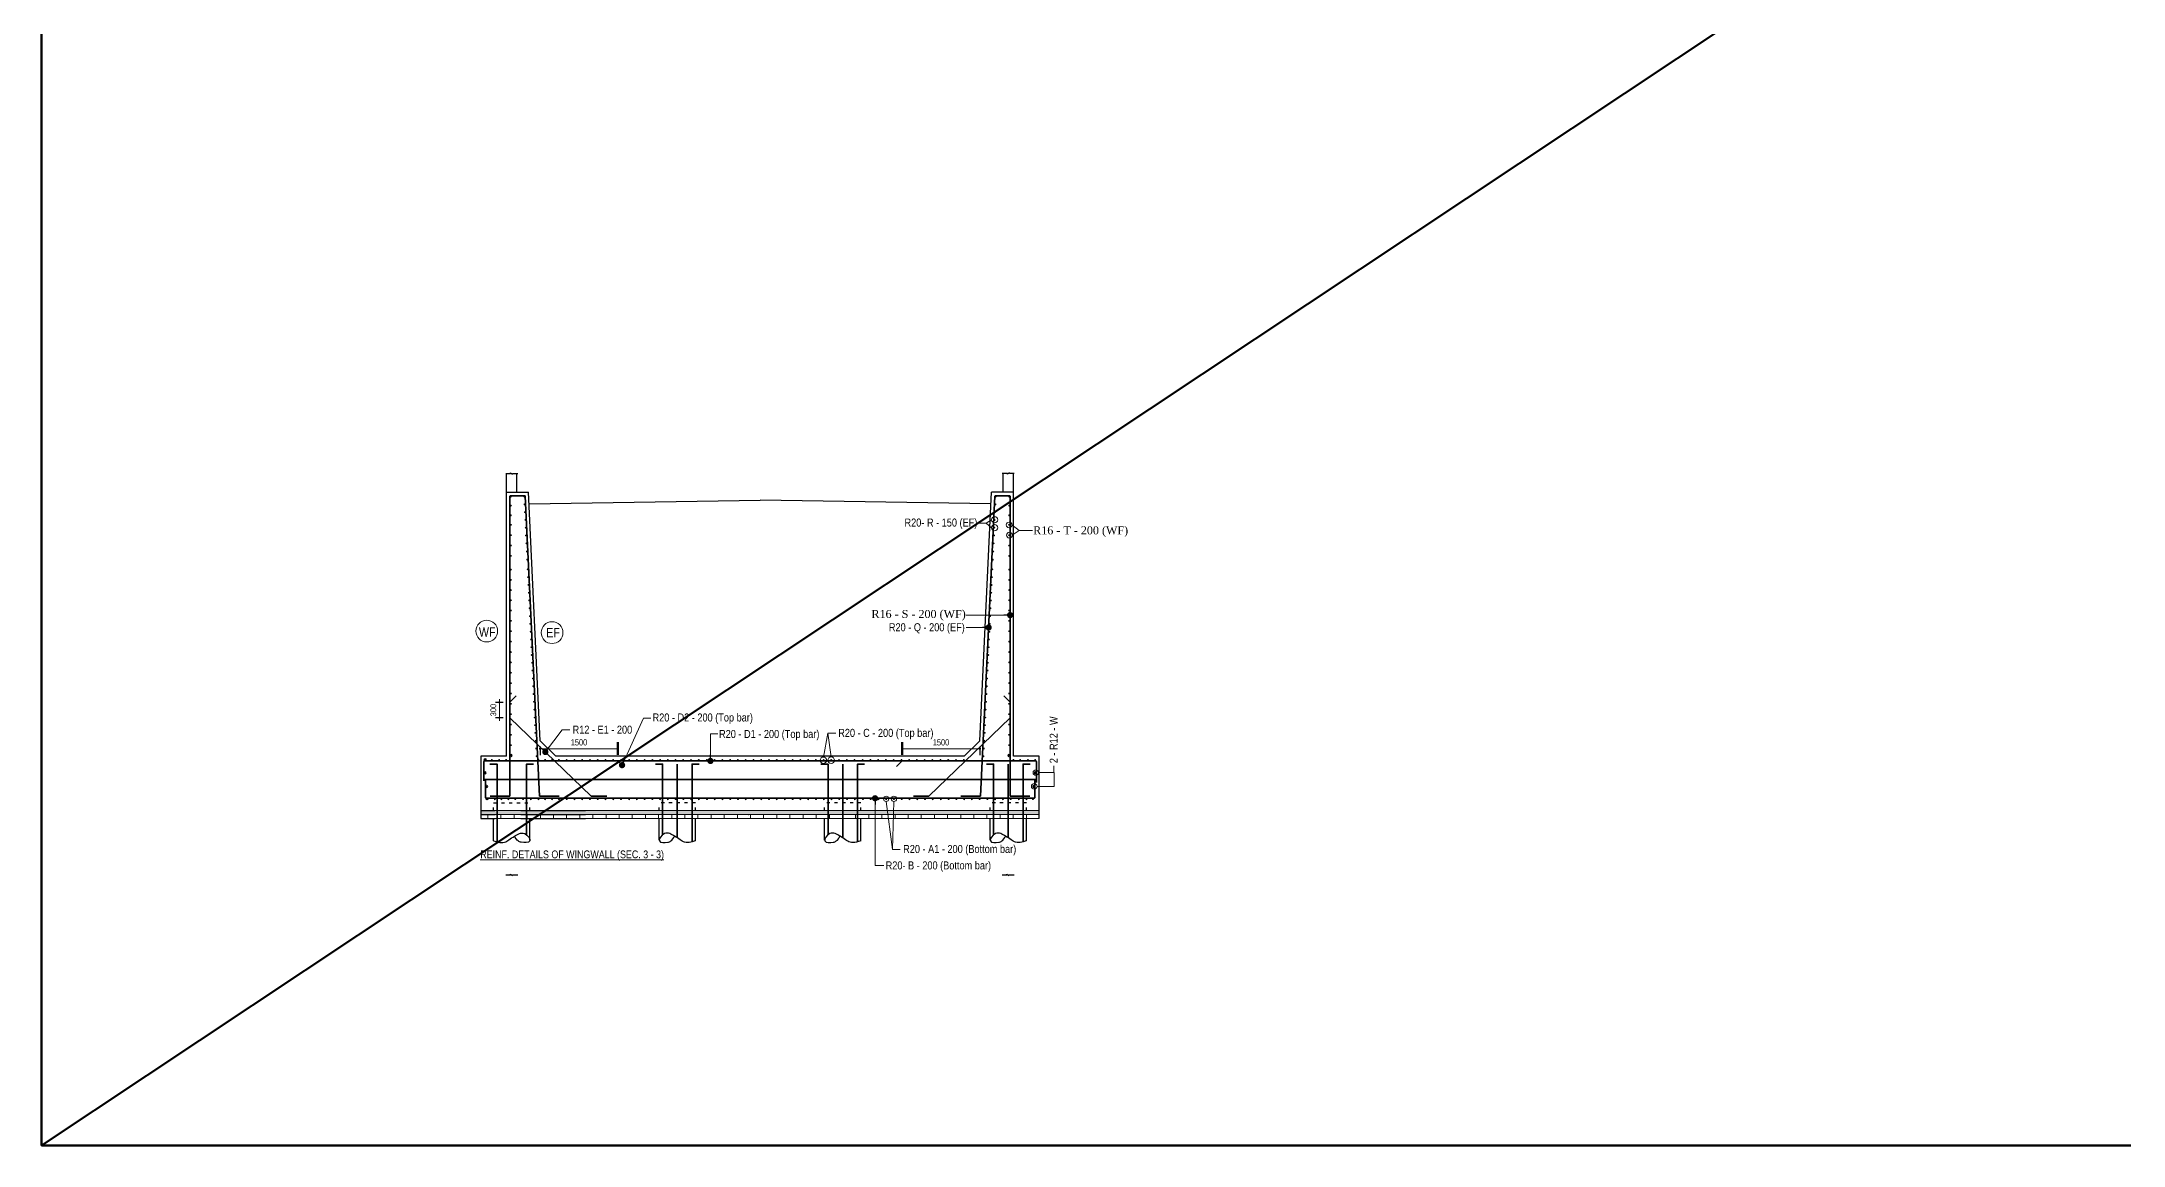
# Model space of a CAD drawing. Header units: millimetres. Extents: x -44822 to 222670, y -173707 to 25116.
# Drawn here: x 13682 to 53933, y -173707 to -152372 of the extents above; entities that cross this region are included whole.
import ezdxf

# ---------------------------------------------------------------- set-up
doc = ezdxf.new("R2010")
doc.units = ezdxf.units.MM
doc.header["$LTSCALE"] = 5
doc.header["$PDMODE"] = 2
doc.linetypes.add('ACAD_ISO03W100', pattern=[30, 12, -18])
for name, color, linetype in [('Abutment W Line', 200, 'Continuous'), ('Pile', 11, 'Continuous'), ('Ralling', 6, 'Continuous'), ('SEC', 25, 'Continuous')]:
    doc.layers.add(name, color=color, linetype=linetype)
for name, color, linetype, lineweight in [('Ber', 12, 'Continuous', 35), ('Dimision', 4, 'Continuous', 13), ('hatch', 7, 'Continuous', 0), ('Text', 7, 'Continuous', 0)]:
    doc.layers.add(name, color=color, linetype=linetype, lineweight=lineweight)
doc.styles.get("Standard").update_dxf_attribs({"font": 'ARIALN.TTF'})
doc.dimstyles.new('ISO-25', dxfattribs={"dimtxt": 75, "dimasz": 45, "dimexe": 125, "dimexo": 75.625, "dimgap": 60, "dimtad": 1, "dimdec": 0, "dimtxsty": 'Standard', "dimblk": 'DOT', "dimcen": 52.5, "dimclrd": 256, "dimclre": 256, "dimclrt": 256, "dimadec": 0, "dimazin": 0, "dimtfac": 1, "dimtdec": 0, "dimtix": 1, "dimtmove": 0, "dimatfit": 3, "dimldrblk": 'DOT', "dimfxl": 1, "dimlwd": -1, "dimarcsym": 0})
doc.dimstyles.new('ISO-75', dxfattribs={"dimtxt": 75, "dimasz": 1, "dimexe": 75, "dimexo": 75, "dimgap": 60, "dimtad": 1, "dimdec": 0, "dimtxsty": 'Standard', "dimblk": 'D_TIC', "dimcen": 52.5, "dimclrd": 256, "dimclre": 256, "dimclrt": 256, "dimadec": 0, "dimazin": 0, "dimtfac": 1, "dimtdec": 0, "dimtix": 1, "dimtmove": 0, "dimatfit": 3, "dimldrblk": 'DOT', "dimfxl": 75, "dimfxlon": 1, "dimlwd": -1, "dimarcsym": 0})

# ---------------------------------------------------------------- blocks, each defined once
blk = doc.blocks.new('D_TIC')
at = {"layer": 'Dimision', "ltscale": 5}
for p, q in [((-60, 0), (60, 0)), ((0, 60), (0, -60))]:
    blk.add_line(p, q, dxfattribs=at)
at = {"layer": 'Dimision', "ltscale": 5, "const_width": 20}
blk.add_lwpolyline([(-10, 0, 1), (10, 0, 1)], format="xyb", close=True, dxfattribs=at)
blk = doc.blocks.new('*D205')
at = {"layer": 'Defpoints', "color": 0, "lineweight": 50, "ltscale": 5, "transparency": 16777216}
for p in [(22532, -165143), (22737, -165143), (22737, -165443)]:
    blk.add_point(p, dxfattribs=at)
at = {"layer": 'Dimision', "lineweight": -2, "ltscale": 5, "transparency": 16777216}
for p, q in [((22607, -165143), (22457, -165143)), ((22607, -165443), (22457, -165443))]:
    blk.add_line(p, q, dxfattribs=at)
at = {"layer": 'Dimision', "ltscale": 5, "transparency": 16777216}
for p, q in [((22532, -165142), (22532, -165141)), ((22532, -165443), (22532, -165143)), ((22532, -165444), (22532, -165445))]:
    blk.add_line(p, q, dxfattribs=at)
for p, rotation in [((22532, -165143), 270), ((22532, -165443), 90)]:
    blk.add_blockref('D_TIC', p, dxfattribs=dict(at, rotation=rotation))
at = {"layer": 'Dimision', "ltscale": 5, "transparency": 16777216, "insert": (22416, -165293), "char_height": 110, "attachment_point": 5, "rotation": 90}
blk.add_mtext('300', dxfattribs=at)
blk = doc.blocks.new('_Dot')
at = {"color": 0, "linetype": 'ByBlock', "lineweight": -2}
blk.add_line((-0.5, 0), (-1, 0), dxfattribs=at)
at = {"color": 0, "linetype": 'ByBlock', "const_width": 0.5}
blk.add_lwpolyline([(-0.25, 0, 1), (0.25, 0, 1)], format="xyb", close=True, dxfattribs=at)
blk = doc.blocks.new('*D207')
at = {"layer": 'Defpoints', "color": 0, "lineweight": 50, "transparency": 16777216}
for p in [(23322, -165886), (24822, -166039), (24822, -166276)]:
    blk.add_point(p, dxfattribs=at)
at = {"layer": 'Dimision', "lineweight": -2, "transparency": 16777216}
for p, q in [((23322, -165994), (23322, -166164)), ((24822, -166084), (24822, -165914))]:
    blk.add_line(p, q, dxfattribs=at)
at = {"layer": 'Dimision', "transparency": 16777216}
blk.add_line((23367, -166039), (24777, -166039), dxfattribs=at)
at = {"layer": 'Dimision', "transparency": 16777216, "xscale": 45, "yscale": 45, "zscale": 45, "rotation": 180}
blk.add_blockref('_Dot', (23322, -166039), dxfattribs=at)
at = {"layer": 'Dimision', "transparency": 16777216, "xscale": 45, "yscale": 45, "zscale": 45}
blk.add_blockref('_Dot', (24822, -166039), dxfattribs=at)
at = {"layer": 'Dimision', "lineweight": 50, "transparency": 16777216, "insert": (24072, -165917), "char_height": 120, "attachment_point": 5}
blk.add_mtext('1500', dxfattribs=at)
blk = doc.blocks.new('*D206')
at = {"layer": 'Defpoints', "color": 0, "lineweight": 50, "transparency": 16777216}
for p in [(30322, -166039), (31822, -165886), (30322, -166276)]:
    blk.add_point(p, dxfattribs=at)
at = {"layer": 'Dimision', "lineweight": -2, "transparency": 16777216}
for p, q in [((30322, -166084), (30322, -165914)), ((31822, -165994), (31822, -166164))]:
    blk.add_line(p, q, dxfattribs=at)
at = {"layer": 'Dimision', "transparency": 16777216}
blk.add_line((31777, -166039), (30367, -166039), dxfattribs=at)
at = {"layer": 'Dimision', "transparency": 16777216, "xscale": 45, "yscale": 45, "zscale": 45, "rotation": 180}
blk.add_blockref('_Dot', (30322, -166039), dxfattribs=at)
at = {"layer": 'Dimision', "transparency": 16777216, "xscale": 45, "yscale": 45, "zscale": 45}
blk.add_blockref('_Dot', (31822, -166039), dxfattribs=at)
at = {"layer": 'Dimision', "lineweight": 50, "transparency": 16777216, "insert": (31072, -165917), "char_height": 120, "attachment_point": 5}
blk.add_mtext('1500', dxfattribs=at)

msp = doc.modelspace()

# ---------------------------------------------------------------- hatches: boundary and pattern name
at = {"layer": 'Ber'}
for points in [[(22736.9, -161166.7, 1), (22774.4, -161166.7, 1)], [(22736.9, -161340.5, 1), (22774.4, -161340.5, 1)], [(22995.9, -161166.7, 1), (23033.4, -161166.7, 1)], [(22999.1, -161316.7, 1), (23036.6, -161316.7, 1)], [(32145.2, -161316.7, -1), (32107.7, -161316.7, -1)], [(32148.4, -161166.7, -1), (32110.9, -161166.7, -1)], [(32407.4, -161166.7, -1), (32369.9, -161166.7, -1)], [(32407.4, -161340.5, -1), (32369.9, -161340.5, -1)], [(22736.9, -161528, 1), (22774.4, -161528, 1)], [(22736.9, -161712.3, 1), (22774.4, -161712.3, 1)], [(23007.9, -161466.7, 1), (23045.4, -161466.7, 1)], [(23016.6, -161617.4, 1), (23054.1, -161617.4, 1)], [(23023.5, -161767.4, 1), (23061, -161767.4, 1)], [(32120.8, -161767.4, -1), (32083.3, -161767.4, -1)], [(32127.7, -161617.4, -1), (32090.2, -161617.4, -1)], [(32136.5, -161466.7, -1), (32099, -161466.7, -1)], [(32407.4, -161528, -1), (32369.9, -161528, -1)], [(32407.4, -161712.3, -1), (32369.9, -161712.3, -1)], [(22736.9, -161912.3, 1), (22774.4, -161912.3, 1)], [(22736.9, -162112.3, 1), (22774.4, -162112.3, 1)], [(23027.7, -161916.7, 1), (23065.2, -161916.7, 1)], [(23036.3, -162068.9, 1), (23073.8, -162068.9, 1)], [(23044.3, -162226.8, 1), (23081.8, -162226.8, 1)], [(32100.1, -162226.8, -1), (32062.6, -162226.8, -1)], [(32108, -162068.9, -1), (32070.5, -162068.9, -1)], [(32116.6, -161916.7, -1), (32079.1, -161916.7, -1)], [(32407.4, -161912.3, -1), (32369.9, -161912.3, -1)], [(32407.4, -162112.3, -1), (32369.9, -162112.3, -1)], [(22736.7, -162576.6, 1), (22774.2, -162576.6, 1)], [(22736.9, -162312.3, 1), (22774.4, -162312.3, 1)], [(23050.4, -162384.7, 1), (23087.9, -162384.7, 1)], [(23061.4, -162572.2, 1), (23098.9, -162572.2, 1)], [(32082.9, -162572.2, -1), (32045.4, -162572.2, -1)], [(32093.9, -162384.7, -1), (32056.4, -162384.7, -1)], [(32407.4, -162312.3, -1), (32369.9, -162312.3, -1)], [(32407.6, -162576.6, -1), (32370.1, -162576.6, -1)], [(22736.7, -162776.4, 1), (22774.2, -162776.4, 1)], [(22736.7, -162973.1, 1), (22774.2, -162973.1, 1)], [(23068.5, -162722.8, 1), (23106, -162722.8, 1)], [(23075.2, -162874.2, 1), (23112.7, -162874.2, 1)], [(23082.3, -163024.8, 1), (23119.8, -163024.8, 1)], [(32062, -163024.8, -1), (32024.5, -163024.8, -1)], [(32069.1, -162874.2, -1), (32031.6, -162874.2, -1)], [(32075.8, -162722.8, -1), (32038.3, -162722.8, -1)], [(32407.6, -162776.4, -1), (32370.1, -162776.4, -1)], [(32407.6, -162973.1, -1), (32370.1, -162973.1, -1)], [(22736.7, -163169.8, 1), (22774.2, -163169.8, 1)], [(22736.7, -163368.2, 1), (22774.2, -163368.2, 1)], [(23089.1, -163173.6, 1), (23126.6, -163173.6, 1)], [(23097.7, -163324.2, 1), (23135.2, -163324.2, 1)], [(32046.6, -163324.2, -1), (32009.1, -163324.2, -1)], [(32055.3, -163173.6, -1), (32017.8, -163173.6, -1)], [(32407.6, -163169.8, -1), (32370.1, -163169.8, -1)], [(32407.6, -163368.2, -1), (32370.1, -163368.2, -1)], [(22736.7, -163568.2, 1), (22774.2, -163568.2, 1)], [(22736.7, -163768.2, 1), (22774.2, -163768.2, 1)], [(23104.8, -163476.6, 1), (23142.3, -163476.6, 1)], [(23111, -163626.6, 1), (23148.5, -163626.6, 1)], [(23118.3, -163778.8, 1), (23155.8, -163778.8, 1)], [(32026, -163778.8, -1), (31988.5, -163778.8, -1)], [(32033.3, -163626.6, -1), (31995.8, -163626.6, -1)], [(32039.5, -163476.6, -1), (32002, -163476.6, -1)], [(32407.6, -163568.2, -1), (32370.1, -163568.2, -1)], [(32407.6, -163768.2, -1), (32370.1, -163768.2, -1)], [(22736.7, -163968.2, 1), (22774.2, -163968.2, 1)], [(22736.7, -164171.5, 1), (22774.2, -164171.5, 1)], [(23126.7, -163928.8, 1), (23164.2, -163928.8, 1)], [(23132.3, -164077.4, 1), (23169.8, -164077.4, 1)], [(23138.9, -164227.4, 1), (23176.4, -164227.4, 1)], [(32005.4, -164227.4, -1), (31967.9, -164227.4, -1)], [(32012, -164077.4, -1), (31974.5, -164077.4, -1)], [(32017.7, -163928.8, -1), (31980.2, -163928.8, -1)], [(32407.6, -163968.2, -1), (32370.1, -163968.2, -1)], [(32407.6, -164171.5, -1), (32370.1, -164171.5, -1)], [(22736.7, -164371.5, 1), (22774.2, -164371.5, 1)], [(22736.7, -164571.5, 1), (22774.2, -164571.5, 1)], [(23148.2, -164378.6, 1), (23185.7, -164378.6, 1)], [(23153, -164528.6, 1), (23190.5, -164528.6, 1)], [(31991.4, -164528.6, -1), (31953.9, -164528.6, -1)], [(31996.1, -164378.6, -1), (31958.6, -164378.6, -1)], [(32407.6, -164371.5, -1), (32370.1, -164371.5, -1)], [(32407.6, -164571.5, -1), (32370.1, -164571.5, -1)], [(22736.7, -164771.5, 1), (22774.2, -164771.5, 1)], [(22736.7, -164971.5, 1), (22774.2, -164971.5, 1)], [(23162.9, -164681.3, 1), (23200.4, -164681.3, 1)], [(23168.2, -164831.3, 1), (23205.7, -164831.3, 1)], [(23174.2, -164982.9, 1), (23211.7, -164982.9, 1)], [(31970.2, -164982.9, -1), (31932.7, -164982.9, -1)], [(31976.1, -164831.3, -1), (31938.6, -164831.3, -1)], [(31981.4, -164681.3, -1), (31943.9, -164681.3, -1)], [(32407.6, -164771.5, -1), (32370.1, -164771.5, -1)], [(32407.6, -164971.5, -1), (32370.1, -164971.5, -1)], [(22736.7, -165171.5, 1), (22774.2, -165171.5, 1)], [(22736.7, -165371.5, 1), (22774.2, -165371.5, 1)], [(23183.3, -165132.9, 1), (23220.8, -165132.9, 1)], [(23190.2, -165284.9, 1), (23227.7, -165284.9, 1)], [(23196.5, -165434.9, 1), (23234, -165434.9, 1)], [(31947.8, -165434.9, -1), (31910.3, -165434.9, -1)], [(31954.1, -165284.9, -1), (31916.6, -165284.9, -1)], [(31961.1, -165132.9, -1), (31923.6, -165132.9, -1)], [(32407.6, -165171.5, -1), (32370.1, -165171.5, -1)], [(32407.6, -165371.5, -1), (32370.1, -165371.5, -1)], [(22736.7, -165571.5, 1), (22774.2, -165571.5, 1)], [(22736.7, -165771.5, 1), (22774.2, -165771.5, 1)], [(23204.3, -165583.5, 1), (23241.8, -165583.5, 1)], [(23209.1, -165733.5, 1), (23246.6, -165733.5, 1)], [(31935.2, -165733.5, -1), (31897.7, -165733.5, -1)], [(31940, -165583.5, -1), (31902.5, -165583.5, -1)], [(32407.6, -165571.5, -1), (32370.1, -165571.5, -1)], [(32407.6, -165771.5, -1), (32370.1, -165771.5, -1)], [(22241, -166256.8, 1), (22278.5, -166256.8, 1)], [(22368.2, -166256.8, 1), (22405.7, -166256.8, 1)], [(22508.4, -166256.8, 1), (22545.9, -166256.8, 1)], [(22643.2, -166256.8, 1), (22680.7, -166256.8, 1)], [(22736.7, -165971.5, 1), (22774.2, -165971.5, 1)], [(22736.7, -166171.5, 1), (22774.2, -166171.5, 1)], [(23219.1, -165885.1, 1), (23256.6, -165885.1, 1)], [(23225.2, -166035.1, 1), (23262.7, -166035.1, 1)], [(23232.5, -166184.5, 1), (23270, -166184.5, 1)], [(23270.1, -166256.8, 1), (23307.6, -166256.8, 1)], [(23397.4, -166256.8, 1), (23434.9, -166256.8, 1)], [(23532.7, -166256.8, 1), (23570.2, -166256.8, 1)], [(23665.5, -166256.8, 1), (23703, -166256.8, 1)], [(23815.5, -166256.8, 1), (23853, -166256.8, 1)], [(23965.5, -166256.8, 1), (24003, -166256.8, 1)], [(24115.3, -166256.8, 1), (24152.8, -166256.8, 1)], [(24265.3, -166256.8, 1), (24302.8, -166256.8, 1)], [(24415.3, -166256.8, 1), (24452.8, -166256.8, 1)], [(24565.3, -166256.8, 1), (24602.8, -166256.8, 1)], [(24715.3, -166256.8, 1), (24752.8, -166256.8, 1)], [(24865.3, -166256.8, 1), (24902.8, -166256.8, 1)], [(25022.3, -166256.8, 1), (25059.8, -166256.8, 1)], [(25172.3, -166256.8, 1), (25209.8, -166256.8, 1)], [(25322.3, -166256.8, 1), (25359.8, -166256.8, 1)], [(25472.3, -166256.8, 1), (25509.8, -166256.8, 1)], [(25622.3, -166256.8, 1), (25659.8, -166256.8, 1)], [(25772.3, -166256.8, 1), (25809.8, -166256.8, 1)], [(25918.7, -166256.8, 1), (25956.2, -166256.8, 1)], [(26068.7, -166256.8, 1), (26106.2, -166256.8, 1)], [(26218.7, -166256.8, 1), (26256.2, -166256.8, 1)], [(26368.7, -166256.8, 1), (26406.2, -166256.8, 1)], [(26525.7, -166256.8, 1), (26563.2, -166256.8, 1)], [(26675.7, -166256.8, 1), (26713.2, -166256.8, 1)], [(26825.7, -166256.8, 1), (26863.2, -166256.8, 1)], [(26975.7, -166256.8, 1), (27013.2, -166256.8, 1)], [(27125.7, -166256.8, 1), (27163.2, -166256.8, 1)], [(27275.7, -166256.8, 1), (27313.2, -166256.8, 1)], [(27426.8, -166256.8, 1), (27464.3, -166256.8, 1)], [(27576.8, -166256.8, 1), (27614.3, -166256.8, 1)], [(27726.8, -166256.8, 1), (27764.3, -166256.8, 1)], [(27876.8, -166256.8, 1), (27914.3, -166256.8, 1)], [(28033.8, -166256.8, 1), (28071.3, -166256.8, 1)], [(28183.8, -166256.8, 1), (28221.3, -166256.8, 1)], [(28333.8, -166256.8, 1), (28371.3, -166256.8, 1)], [(28483.8, -166256.8, 1), (28521.3, -166256.8, 1)], [(28633.8, -166256.8, 1), (28671.3, -166256.8, 1)], [(28783.8, -166256.8, 1), (28821.3, -166256.8, 1)], [(28931.1, -166256.8, 1), (28968.6, -166256.8, 1)], [(29081.1, -166256.8, 1), (29118.6, -166256.8, 1)], [(29231.1, -166256.8, 1), (29268.6, -166256.8, 1)], [(29381.1, -166256.8, 1), (29418.6, -166256.8, 1)], [(29538, -166256.8, 1), (29575.5, -166256.8, 1)], [(29688, -166256.8, 1), (29725.5, -166256.8, 1)], [(29838, -166256.8, 1), (29875.5, -166256.8, 1)], [(29988, -166256.8, 1), (30025.5, -166256.8, 1)], [(30138, -166256.8, 1), (30175.5, -166256.8, 1)], [(30288, -166256.8, 1), (30325.5, -166256.8, 1)], [(30436.2, -166256.8, 1), (30473.7, -166256.8, 1)], [(30586.2, -166256.8, 1), (30623.7, -166256.8, 1)], [(30736.2, -166256.8, 1), (30773.7, -166256.8, 1)], [(30886.2, -166256.8, 1), (30923.7, -166256.8, 1)], [(31043.2, -166256.8, 1), (31080.7, -166256.8, 1)], [(31193.2, -166256.8, 1), (31230.7, -166256.8, 1)], [(31343.2, -166256.8, 1), (31380.7, -166256.8, 1)], [(31493.2, -166256.8, 1), (31530.7, -166256.8, 1)], [(31911.8, -166184.5, -1), (31874.3, -166184.5, -1)], [(31919.2, -166035.1, -1), (31881.7, -166035.1, -1)], [(31925.2, -165885.1, -1), (31887.7, -165885.1, -1)], [(32407.6, -165971.5, -1), (32370.1, -165971.5, -1)], [(32407.6, -166171.5, -1), (32370.1, -166171.5, -1)], [(32452.8, -166256.8, 1), (32490.3, -166256.8, 1)], [(32584.5, -166256.8, 1), (32622, -166256.8, 1)], [(32734, -166256.8, 1), (32771.5, -166256.8, 1)], [(32875.1, -166256.8, 1), (32912.6, -166256.8, 1)], [(22271.5, -166503.8, -1), (22234, -166503.8, -1)], [(32880.3, -166503.8, 1), (32917.8, -166503.8, 1)], [(22300.7, -166768.4, -1), (22263.2, -166768.4, -1)], [(22263.7, -167016.2, 1), (22301.2, -167016.2, 1)], [(22286, -167016.2, 1), (22323.5, -167016.2, 1)], [(22425.7, -167016.2, 1), (22463.2, -167016.2, 1)], [(22553, -167016.2, 1), (22590.5, -167016.2, 1)], [(22688.3, -167016.2, 1), (22725.8, -167016.2, 1)], [(22821.1, -167016.2, 1), (22858.6, -167016.2, 1)], [(22971.1, -167016.2, 1), (23008.6, -167016.2, 1)], [(23121.1, -167016.2, 1), (23158.6, -167016.2, 1)], [(23270.1, -167016.2, 1), (23307.6, -167016.2, 1)], [(23397.4, -167016.2, 1), (23434.9, -167016.2, 1)], [(23532.7, -167016.2, 1), (23570.2, -167016.2, 1)], [(23665.5, -167016.2, 1), (23703, -167016.2, 1)], [(23815.5, -167016.2, 1), (23853, -167016.2, 1)], [(23965.5, -167016.2, 1), (24003, -167016.2, 1)], [(24115.3, -167016.2, 1), (24152.8, -167016.2, 1)], [(24265.3, -167016.2, 1), (24302.8, -167016.2, 1)], [(24415.3, -167016.2, 1), (24452.8, -167016.2, 1)], [(24565.3, -167016.2, 1), (24602.8, -167016.2, 1)], [(24715.3, -167016.2, 1), (24752.8, -167016.2, 1)], [(24865.3, -167016.2, 1), (24902.8, -167016.2, 1)], [(25022.3, -167016.2, 1), (25059.8, -167016.2, 1)], [(25172.3, -167016.2, 1), (25209.8, -167016.2, 1)], [(25322.3, -167016.2, 1), (25359.8, -167016.2, 1)], [(25472.3, -167016.2, 1), (25509.8, -167016.2, 1)], [(25621.4, -167016.2, 1), (25658.9, -167016.2, 1)], [(25771.4, -167016.2, 1), (25808.9, -167016.2, 1)], [(25921.4, -167016.2, 1), (25958.9, -167016.2, 1)], [(26071.4, -167016.2, 1), (26108.9, -167016.2, 1)], [(26221.4, -167016.2, 1), (26258.9, -167016.2, 1)], [(26371.4, -167016.2, 1), (26408.9, -167016.2, 1)], [(26528.4, -167016.2, 1), (26565.9, -167016.2, 1)], [(26678.4, -167016.2, 1), (26715.9, -167016.2, 1)], [(26828.4, -167016.2, 1), (26865.9, -167016.2, 1)], [(26978.4, -167016.2, 1), (27015.9, -167016.2, 1)], [(27127.4, -167016.2, 1), (27164.9, -167016.2, 1)], [(27277.4, -167016.2, 1), (27314.9, -167016.2, 1)], [(27427.4, -167016.2, 1), (27464.9, -167016.2, 1)], [(27577.4, -167016.2, 1), (27614.9, -167016.2, 1)], [(27727.4, -167016.2, 1), (27764.9, -167016.2, 1)], [(27877.4, -167016.2, 1), (27914.9, -167016.2, 1)], [(28034.3, -167016.2, 1), (28071.8, -167016.2, 1)], [(28184.3, -167016.2, 1), (28221.8, -167016.2, 1)], [(28334.3, -167016.2, 1), (28371.8, -167016.2, 1)], [(28484.3, -167016.2, 1), (28521.8, -167016.2, 1)], [(28636.4, -167016.2, 1), (28673.9, -167016.2, 1)], [(28786.4, -167016.2, 1), (28823.9, -167016.2, 1)], [(28936.4, -167016.2, 1), (28973.9, -167016.2, 1)], [(29086.4, -167016.2, 1), (29123.9, -167016.2, 1)], [(29236.4, -167016.2, 1), (29273.9, -167016.2, 1)], [(29386.4, -167016.2, 1), (29423.9, -167016.2, 1)], [(29543.4, -167016.2, 1), (29580.9, -167016.2, 1)], [(29693.4, -167016.2, 1), (29730.9, -167016.2, 1)], [(29843.4, -167016.2, 1), (29880.9, -167016.2, 1)], [(29993.4, -167016.2, 1), (30030.9, -167016.2, 1)], [(30143.3, -167016.2, 1), (30180.8, -167016.2, 1)], [(30293.3, -167016.2, 1), (30330.8, -167016.2, 1)], [(30443.3, -167016.2, 1), (30480.8, -167016.2, 1)], [(30593.3, -167016.2, 1), (30630.8, -167016.2, 1)], [(30743.3, -167016.2, 1), (30780.8, -167016.2, 1)], [(30893.3, -167016.2, 1), (30930.8, -167016.2, 1)], [(31050.2, -167016.2, 1), (31087.7, -167016.2, 1)], [(31200.2, -167016.2, 1), (31237.7, -167016.2, 1)], [(31350.2, -167016.2, 1), (31387.7, -167016.2, 1)], [(31500.2, -167016.2, 1), (31537.7, -167016.2, 1)], [(31649.9, -167016.2, 1), (31687.4, -167016.2, 1)], [(31799.9, -167016.2, 1), (31837.4, -167016.2, 1)], [(31949.9, -167016.2, 1), (31987.4, -167016.2, 1)], [(32099.9, -167016.2, 1), (32137.4, -167016.2, 1)], [(32249.9, -167016.2, 1), (32287.4, -167016.2, 1)], [(32399.9, -167016.2, 1), (32437.4, -167016.2, 1)], [(32556.9, -167016.2, 1), (32594.4, -167016.2, 1)], [(32706.9, -167016.2, 1), (32744.4, -167016.2, 1)], [(32830.9, -167016.2, 1), (32868.4, -167016.2, 1)], [(32851.1, -166768.4, 1), (32888.6, -166768.4, 1)]]:
    msp.add_hatch(color=256, dxfattribs=at).paths.add_polyline_path(points)
at = {"layer": 'hatch', "ltscale": 5}
h = msp.add_hatch(dxfattribs=at)
h.set_pattern_fill('AR-CONC', color=256, style=0)
h.set_pattern_definition([(50, (-9695.44, -161797.86), (182.18467, -15.9391), [19.05, -209.55]), (355, (-9695.44, -161797.86), (-35.2428, 191.05664), [15.24, -167.64]), (100.451, (-9680.26, -161799.19), (146.9425, 175.1167), [16.19, -178.09]), (46.1842, (-9695.44, -161747.06), (271.079, -42.0423), [28.575, -314.325]), (96.6356, (-9672.85, -161750.56), (237.4042, 247.4256), [24.285, -267.135]), (351.184, (-9695.44, -161747.06), (237.4046, 247.4251), [22.86, -251.46]), (21, (-9670.04, -161759.76), (151.6149, -102.2655), [19.05, -209.55]), (326, (-9670.04, -161759.76), (61.802, 184.188), [15.24, -167.64]), (71.4514, (-9657.4, -161768.28), (213.4165, 81.92286), [16.19, -178.09]), (37.5, (-9695.44, -161797.86), (3.0886, 84.55504), [0, -165.608, 0, -170.18, 0, -168.275]), (7.5, (-9695.44, -161797.86), (66.81966, 100.18057), [0, -97.028, 0, -161.798, 0, -64.135]), (327.5, (-9752.084, -161797.86), (135.5906, -5.72874), [0, -63.5, 0, -198.12, 0, -262.89]), (317.5, (-9777.48, -161797.86), (148.12918, 25.4265), [0, -82.55, 0, -131.572, 0, -186.69])])
h.paths.add_polyline_path([(22172.2, -167235.8), (32972.2, -167235.8), (32972.2, -167310.8), (22172.2, -167310.8)])
at = {"layer": 'hatch'}
h = msp.add_hatch(dxfattribs=at)
h.set_pattern_fill('BRICK', color=256, scale=20, style=0)
h.set_pattern_definition([(0, (-9695.44, -161797.86), (0, 127), []), (90, (-9695.44, -161797.86), (-254, 2e-14), [127, -127]), (90, (-9568.44, -161797.86), (-254, 2e-14), [-127, 127])])
edge = h.paths.add_edge_path()
edge.add_line((27387.2, -167310.8), (32972.2, -167310.8))
edge.add_line((32972.2, -167310.8), (32972.2, -167385.8))
edge.add_line((32972.2, -167385.8), (22172.2, -167385.8))
edge.add_line((22172.2, -167385.8), (22172.2, -167310.8))
edge.add_line((22172.2, -167310.8), (27322.2, -167310.8))

# ---------------------------------------------------------------- linework, layer by layer
at = {"layer": 'Abutment W Line'}
msp.add_lwpolyline([(32257.1, -168476.4), (32346.3, -168476.4), (32346.3, -168462.4), (32385.9, -168490.6), (32385.9, -168476.5), (32487.7, -168476.5)], dxfattribs=at)
at = {"layer": 'Ber'}
for p, q in [((22737.1, -166957.4), (22736.9, -161160.7)), ((22749.4, -161148.2), (23022.4, -161148.2)), ((23306.7, -166957.4), (23032.3, -161160.4)), ((31838, -166957.4), (32112.1, -161160.4)), ((32394.9, -161148.2), (32122, -161148.2)), ((32407.6, -166957.4), (32407.4, -161160.7)), ((22737.1, -165142.7), (22860.1, -165019.7)), ((32407.5, -165142.7), (32284.6, -165019.7)), ((32407.6, -165142.7), (32284.6, -165019.7)), ((22737.1, -165442.7), (24307.8, -166957.4)), ((32407.5, -165442.7), (30836.8, -166957.4)), ((22233.5, -166288.3), (22233.5, -166660.2)), ((32918, -166635.8), (22233.5, -166635.8)), ((32908.9, -166275.8), (22246, -166275.8)), ((22263.5, -166983.3), (22263.5, -166635.8)), ((25972.2, -166337.1), (25972.2, -167762.6)), ((29172.2, -166337.1), (29172.2, -167762.6)), ((32372.2, -166337.1), (32372.2, -167762.6)), ((32888, -166635.8), (32888, -166983.3)), ((32918, -166693.8), (32918, -166288.3)), ((32875, -166995.8), (22276, -166995.8)), ((22737.2, -166957.4), (22357.1, -166957.4)), ((23686.5, -166957.4), (23306.7, -166957.4)), ((31456.8, -166957.4), (31836.6, -166957.4)), ((32407.5, -166957.4), (32787.6, -166957.4))]:
    msp.add_line(p, q, dxfattribs=at)
for points in [[(22351, -166337.7), (22486.8, -166337.7), (22487.1, -167040.6), (22487.1, -167841.1)], [(23193.3, -166337.7), (23057.5, -166337.7), (23057.2, -167040.6), (23057.2, -167702.2)], [(24822.2, -166275.8), (24934.9, -166386)], [(25551, -166337.7), (25686.8, -166337.7), (25687.1, -167040.6), (25687.1, -167702.2)], [(26393.3, -166337.7), (26257.5, -166337.7), (26257.2, -167040.6), (26257.2, -167841.1)], [(28751, -166337.7), (28886.8, -166337.7), (28887.1, -167040.6), (28887.1, -167702.2)], [(29593.3, -166337.7), (29457.5, -166337.7), (29457.2, -167040.6), (29457.2, -167841.1)], [(30322.2, -166275.8), (30209.4, -166386)], [(31951, -166337.7), (32086.8, -166337.7), (32087.1, -167040.6), (32087.1, -167702.2)], [(32793.3, -166337.7), (32657.5, -166337.7), (32657.2, -167040.6), (32657.2, -167841.1)], [(24307.8, -166957.4), (24607.8, -166957.4)], [(30836.8, -166957.4), (30536.8, -166957.4)]]:
    msp.add_lwpolyline(points, dxfattribs=at)
for centre in [(22259.8, -166256.8), (22755.5, -166171.5), (32388.9, -166171.5), (22252.8, -166503.8), (32899.1, -166503.8), (22282, -166768.4), (32869.9, -166768.4)]:
    msp.add_circle(centre, 18.8, dxfattribs=at)
for centre, radius, start, end in [((22749.4, -161160.7), 12.5, 90, 180), ((23019.8, -161160.7), 12.5, 1.25343, 90), ((32124.6, -161160.7), 12.5, 90, 178.74657), ((32394.9, -161160.7), 12.5, 0, 90), ((22246, -166288.3), 12.5, 90, 180), ((22252.8, -166503.8), 18.8, 90, 180), ((32897.6, -166503.8), 18.8, 0, 90), ((32905.5, -166288.3), 12.5, 0, 90), ((22282, -166768.4), 18.8, 90, 180), ((22276, -166983.3), 12.5, 180, 270), ((32869.9, -166768.4), 18.8, 0, 90), ((32875.5, -166983.3), 12.5, 270, 0)]:
    msp.add_arc(centre, radius, start, end, dxfattribs=at)
at = {"layer": 'Dimision'}
for p, q in [((31943.4, -161681.6), (31803.9, -161681.6)), ((32047.4, -161614.6), (31943.4, -161681.6)), ((32047.4, -161767.5), (31943.4, -161681.6)), ((32443.2, -161714.8), (32581.9, -161818.3)), ((32449.9, -161911.7), (32581.9, -161818.3)), ((32581.9, -161818.3), (32840, -161818.3)), ((30008.9, -167059.7), (30135.6, -167990.2)), ((30161.6, -167060.3), (30135.6, -167990.2)), ((30135.6, -167990.2), (30285.1, -167990.2))]:
    msp.add_line(p, q, dxfattribs=at)
at = {"layer": 'Dimision', "color": 2, "lineweight": 50}
for p, q in [((24822.2, -165913.7), (24822.2, -166157.5)), ((30322.2, -165913.7), (30322.2, -166157.5))]:
    msp.add_line(p, q, dxfattribs=at)
msp.add_lwpolyline([(13681.8, -97784.4), (127948.1, -97784.4), (127948.1, -173706.8), (13681.8, -173706.8)], close=True, dxfattribs=at)
msp.add_lwpolyline([(13681.8, -97784.4), (127948.1, -173706.8), (127948.1, -97784.4), (13681.8, -173706.8)], dxfattribs=at)
at = {"layer": 'Dimision'}
for points in [[(28797.1, -166200.5), (28882.2, -165736.6), (29039.6, -165736.6)], [(28949.6, -166199.7), (28882.2, -165736.6), (29039.6, -165736.6)], [(32929.5, -166766.8), (33256.6, -166766.8), (33256.6, -166499.9)], [(32956.9, -166502), (33256.5, -166502), (33256.5, -166368.7)]]:
    msp.add_lwpolyline(points, dxfattribs=at)
at = {"layer": 'Dimision', "color": 7}
for points in [[(22172.2, -167235.8), (32972.2, -167235.8)], [(27387.2, -167310.8), (32972.2, -167310.8), (32972.2, -167385.8), (22172.2, -167385.8), (22172.2, -167310.8), (27322.2, -167310.8)]]:
    msp.add_lwpolyline(points, dxfattribs=at)
msp.add_lwpolyline([(22172.2, -167235.8), (32972.2, -167235.8), (32972.2, -167310.8), (22172.2, -167310.8)], close=True, dxfattribs=at)
at = {"layer": 'Dimision'}
for centre, radius in [((32107.4, -161614.6), 60), ((32107.4, -161767.5), 60), ((32388.3, -161714.8), 54.9), ((32394.2, -161911.7), 55.6), ((28797.1, -166263.3), 62.7), ((28949.6, -166263.3), 63.6), ((32903.9, -166502), 53), ((30010.6, -167008.3), 51.5), ((30161.6, -167008.3), 52), ((32874.9, -166766.8), 54.5)]:
    msp.add_circle(centre, radius, dxfattribs=at)
at = {"layer": 'Pile', "linetype": 'ACAD_ISO03W100'}
for p, q in [((22422.1, -167085.8), (23122.2, -167085.8)), ((22422.1, -167235.8), (22422.1, -167085.8)), ((23122.2, -167235.8), (23122.2, -167085.8)), ((26322.2, -167085.8), (25622.1, -167085.8)), ((25622.1, -167235.8), (25622.1, -167085.8)), ((26322.2, -167235.8), (26322.2, -167085.8)), ((29522.2, -167085.8), (28822.1, -167085.8)), ((28822.1, -167235.8), (28822.1, -167085.8)), ((29522.2, -167235.8), (29522.2, -167085.8)), ((32722.2, -167085.8), (32022.1, -167085.8)), ((32022.1, -167235.8), (32022.1, -167085.8)), ((32722.2, -167235.8), (32722.2, -167085.8))]:
    msp.add_line(p, q, dxfattribs=at)
at = {"layer": 'Pile'}
for p, q in [((22422.1, -167823.1), (22422.1, -167385.8)), ((23122.2, -167809.4), (23122.2, -167385.8)), ((25622.1, -167809.4), (25622.1, -167385.8)), ((26322.2, -167823.1), (26322.2, -167385.8)), ((28822.1, -167809.4), (28822.1, -167385.8)), ((29522.2, -167823.1), (29522.2, -167385.8)), ((32022.1, -167809.4), (32022.1, -167385.8)), ((32722.2, -167823.1), (32722.2, -167385.8))]:
    msp.add_line(p, q, dxfattribs=at)
for points in [[(22422.1, -167823.1), (22509.3, -167846.3), (22631.7, -167849.2), (22717.5, -167799.9), (22823.3, -167729.7), (22918.5, -167680.7), (23021.9, -167680.7), (23118.8, -167823.1), (22955.8, -167847.5), (22896.8, -167823), (22823.3, -167729.7)], [(26322.2, -167823.1), (26235, -167846.3), (26112.7, -167849.2), (26026.8, -167799.9), (25921, -167729.7), (25825.8, -167680.7), (25722.4, -167680.7), (25625.5, -167823.1), (25788.5, -167847.5), (25847.5, -167823), (25921, -167729.7)], [(29522.2, -167823.1), (29435, -167846.3), (29312.7, -167849.2), (29226.8, -167799.9), (29121, -167729.7), (29025.8, -167680.7), (28922.4, -167680.7), (28825.5, -167823.1), (28988.5, -167847.5), (29047.5, -167823), (29121, -167729.7)], [(32722.2, -167823.1), (32635, -167846.3), (32512.7, -167849.2), (32426.8, -167799.9), (32321, -167729.7), (32225.8, -167680.7), (32122.4, -167680.7), (32025.5, -167823.1), (32188.5, -167847.5), (32247.5, -167823), (32321, -167729.7)]]:
    msp.add_spline(points, degree=3, dxfattribs=at)
at = {"layer": 'Ralling'}
for p, q in [((22672, -161078.2), (22672, -160720.2)), ((22872, -161078.2), (22872, -160720.3)), ((32272.4, -161078.2), (32272.4, -160720.3)), ((32472.4, -161078.2), (32472.4, -160720.2))]:
    msp.add_line(p, q, dxfattribs=at)
for points in [[(22656.9, -160720.2), (22746.1, -160720.2), (22746.1, -160706.1), (22785.7, -160734.4), (22785.7, -160720.3), (22887.5, -160720.3)], [(32487.4, -160720.2), (32398.2, -160720.2), (32398.2, -160706.1), (32358.6, -160734.4), (32358.6, -160720.3), (32256.8, -160720.3)], [(22657.1, -168476.4), (22746.3, -168476.4), (22746.3, -168462.4), (22785.9, -168490.6), (22785.9, -168476.5), (22887.7, -168476.5)]]:
    msp.add_lwpolyline(points, dxfattribs=at)
at = {"layer": 'SEC'}
for p, q in [((22672.2, -166185.8), (22672, -161078.2)), ((22672, -161078.2), (23096.5, -161078.2)), ((23322.2, -165885.8), (23096.5, -161078.2)), ((23107.6, -161303.9), (27572.2, -161235.8)), ((32035.6, -161303.2), (27572.2, -161235.8)), ((31822.5, -165885.8), (32047.8, -161078.2)), ((32472.4, -161078.2), (32047.8, -161078.2)), ((32472.5, -166185.8), (32472.4, -161078.2)), ((22172.2, -166185.8), (22172.2, -167385.8)), ((22672.2, -166185.8), (22172.2, -166185.8)), ((23322.2, -165885.8), (23622.2, -166185.8)), ((31522.5, -166185.8), (23622.2, -166185.8)), ((31522.2, -166186.1), (31822.2, -165886.1)), ((31522.2, -166186.1), (31822.2, -165886.1)), ((32917.2, -166185.8), (32472.2, -166185.8)), ((32972.2, -166185.8), (32472.2, -166185.8)), ((32972.2, -167385.8), (32972.2, -166185.8)), ((22172.2, -167235.8), (22447.2, -167235.8)), ((22172.2, -167235.8), (22447.2, -167235.8)), ((22172.2, -167310.8), (22447.9, -167310.8)), ((22172.2, -167385.8), (22447.9, -167385.8)), ((22470.1, -167310.8), (22473.5, -167310.8)), ((22470.1, -167310.8), (22473.5, -167310.8)), ((22947.2, -167235.8), (24197.2, -167235.8)), ((22947.2, -167310.8), (24197.2, -167310.8)), ((22947.2, -167385.8), (24197.2, -167385.8)), ((27345.1, -167310.8), (27348.5, -167310.8))]:
    msp.add_line(p, q, dxfattribs=at)
at = {"layer": 'Text'}
for centre in [(22287.9, -163765.7), (23551.5, -163795.6)]:
    msp.add_circle(centre, 210.8, dxfattribs=at)

# ---------------------------------------------------------------- texts
for s, height, p in [('WF', 180, (22137.1, -163874.8)), ('EF', 180, (23438, -163884)), (' R12 - E1 - 200', 154.688, (23898.9, -165749.1)), ('%%UREINF. DETAILS OF WINGWALL (SEC. 3 - 3)', 150, (22163.5, -168157.1))]:
    msp.add_text(s, height=height, dxfattribs=at).set_placement(p)
msp.add_text('2 - R12 - W', height=154.688, rotation=90, dxfattribs=at).set_placement((33327, -166320.5))
at = {"layer": 'Text', "char_height": 154.688, "attachment_point": 5}
for s, insert in [('R20- R - 150 (EF)', (31070.5, -161691.2)), ('{\\fTimes New Roman|b0|i0|c0|p18;R16 - T - 200 (WF)}', (33772.1, -161843.1)), ('{\\fTimes New Roman|b0|i0|c0|p18;R16 - S - 200 (WF)}', (30638.8, -163460)), ('R20 - Q - 200 (EF)', (30797.4, -163715.1)), ('R20 - D2 - 200 (Top bar)', (26464.7, -165459)), ('R20 - D1 - 200 (Top bar)', (27750.3, -165778)), ('R20 - C - 200 (Top bar)', (30005.4, -165756.5)), ('R20- B - 200 (Bottom bar)', (31020.5, -168318.5)), ('R20 - A1 - 200 (Bottom bar)', (31433.2, -168001.3))]:
    msp.add_mtext(s, dxfattribs=dict(at, insert=insert))

# ---------------------------------------------------------------- dimensions: what is measured, and where the dimension line sits
at = {"layer": 'Dimision', "ltscale": 5}
dim = msp.add_linear_dim(base=(22532, -165142.7), p1=(22737.2, -165442.7), p2=(22737.2, -165142.7), angle=90, dimstyle='ISO-75', override={"dimtxt": 110}, dxfattribs=at)
dim.commit()
dim.dimension.update_dxf_attribs({"geometry": '*D205', "text_midpoint": (22415.9, -165292.7)})
at = {"layer": 'Dimision', "color": 2, "lineweight": 50}
dim = msp.add_linear_dim(base=(24822.2, -166038.7), p1=(23322.2, -165885.8), p2=(24822.2, -166275.8), dimstyle='ISO-25', override={"dimtxt": 120, "dimfxl": 45, "dimfxlon": 1}, dxfattribs=at)
dim.commit()
dim.dimension.update_dxf_attribs({"geometry": '*D207', "text_midpoint": (24072.2, -165917.4)})
dim = msp.add_linear_dim(base=(30322.2, -166038.7), p1=(31822.2, -165885.8), p2=(30322.2, -166275.8), angle=180, dimstyle='ISO-25', override={"dimtxt": 120, "dimfxl": 45, "dimfxlon": 1}, dxfattribs=at)
dim.commit()
dim.dimension.update_dxf_attribs({"geometry": '*D206', "text_midpoint": (31072.2, -165917.4)})

# ---------------------------------------------------------------- leaders
at = {"layer": 'Dimision'}
for points in [[(32407.6, -163456.5), (31558.6, -163456.5)], [(31992.2, -163696.2), (31558.6, -163697.1)], [(23421.8, -166103), (23747.6, -165672), (23896.3, -165672)], [(24905.2, -166356.9), (25318.7, -165446.4), (25459.3, -165446.4)], [(26613.6, -166275.8), (26613.6, -165749.9), (26754.2, -165749.9)], [(29796.6, -166997.4), (29796.6, -168297.8), (29968.4, -168297.8)]]:
    msp.add_leader(points, dimstyle='ISO-25', override={"dimasz": 120, "dimtad": 0}, dxfattribs=at)

doc.saveas('drawing.dxf')
